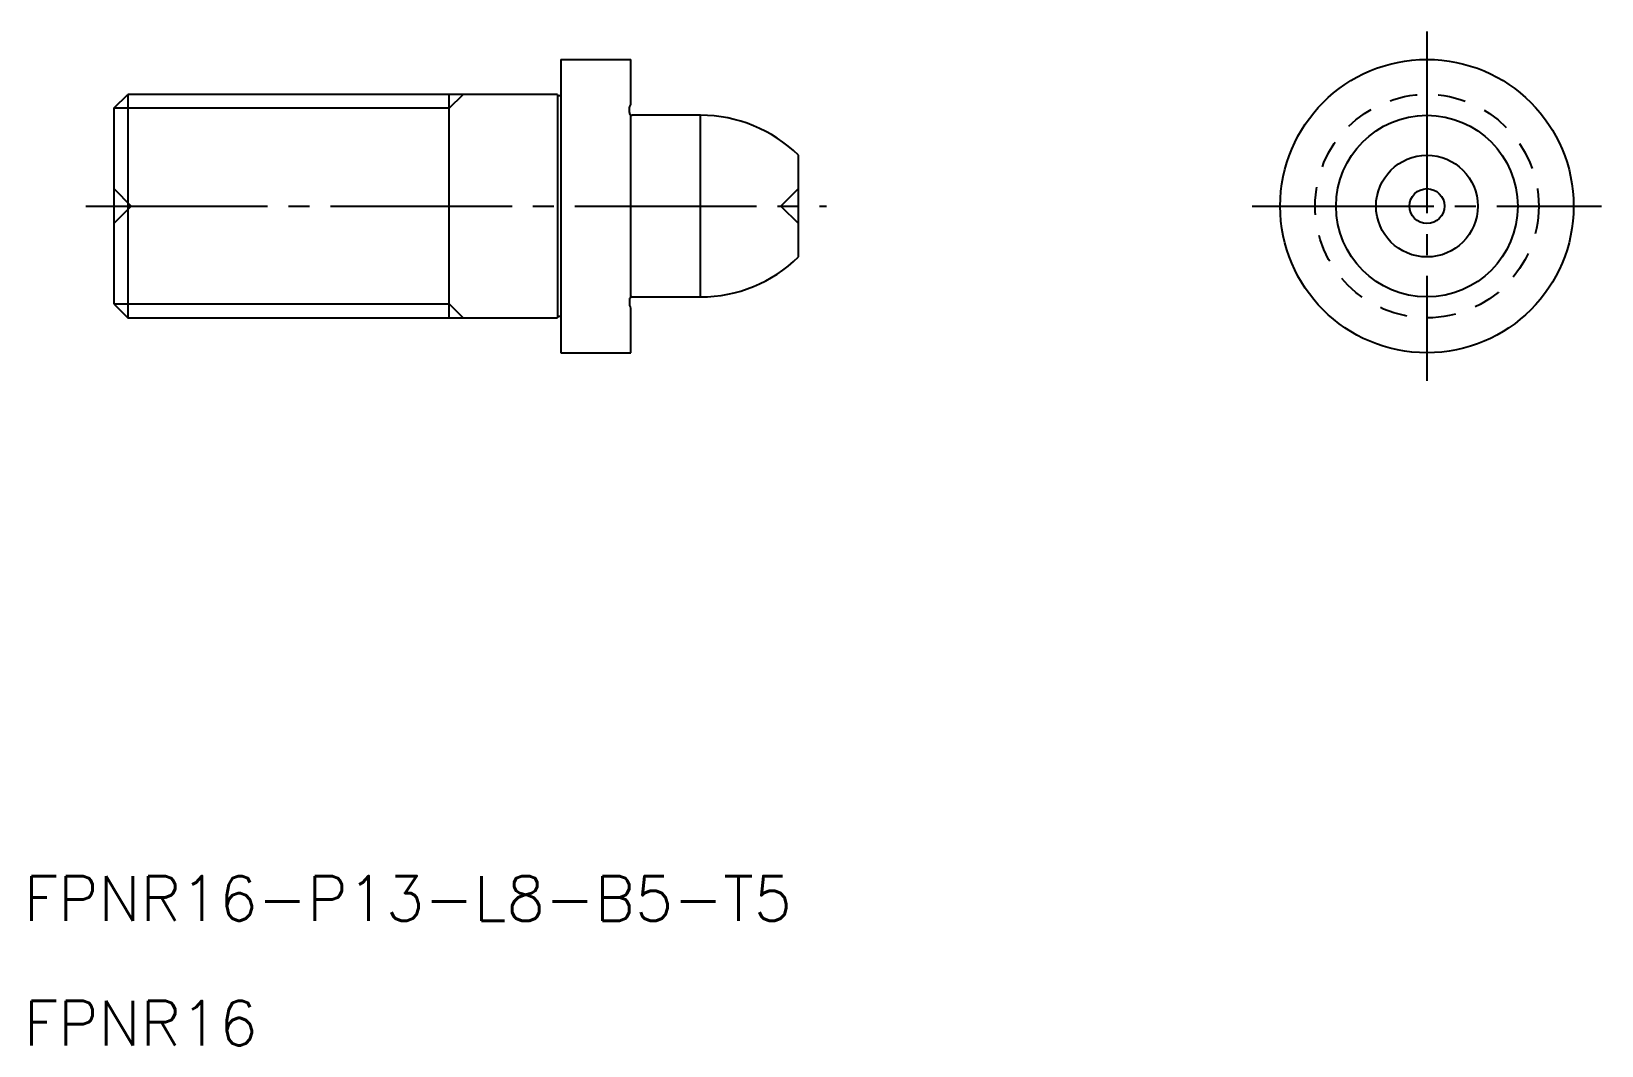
# Model space of a CAD drawing. Extents: x 37 to 149, y 112 to 185.
import ezdxf

# ---------------------------------------------------------------- set-up
doc = ezdxf.new("R2010")
doc.units = 0
doc.linetypes.add('CENTER', pattern=[17.5, 13, -1.5, 1.5, -1.5])
doc.linetypes.add('DASHED', pattern=[3.5, 2, -1.5])
doc.layers.get('0').update_dxf_attribs({"linetype": 'CONTINUOUS'})
doc.layers.add('CENTER', color=1, linetype='CENTER')
doc.styles.get("Standard").update_dxf_attribs({"font": 'txt.shx', "bigfont": '@extfont2.shx'})

msp = doc.modelspace()

# ---------------------------------------------------------------- linework, layer by layer
at = {"color": 7, "linetype": 'CONTINUOUS'}
for p, q in [((74.75, 182.88), (74.75, 161.88)), ((74.75, 182.88), (79.75, 182.88)), ((79.75, 179.63), (79.75, 182.88)), ((42.75, 179.38), (43.75, 180.38)), ((74.5, 180.38), (43.75, 180.38)), ((43.75, 180.38), (43.75, 164.38)), ((66.75, 164.38), (66.75, 180.38)), ((74.5, 180.38), (74.5, 164.38)), ((74.75, 180.28), (74.5, 180.28)), ((42.75, 179.38), (42.75, 165.38)), ((79.65, 179.08), (79.65, 179.46)), ((79.75, 165.88), (79.75, 178.88)), ((79.75, 165.88), (79.75, 178.88)), ((84.75, 178.88), (79.85, 178.88)), ((84.75, 165.88), (84.75, 178.88)), ((91.75, 168.74), (91.75, 176.03)), ((42.75, 165.38), (43.75, 164.38)), ((79.65, 165.68), (79.65, 165.31)), ((79.85, 165.88), (84.75, 165.88)), ((43.75, 164.38), (74.5, 164.38)), ((74.75, 164.48), (74.5, 164.48)), ((79.75, 161.88), (79.75, 165.13)), ((74.75, 161.88), (79.75, 161.88))]:
    msp.add_line(p, q, dxfattribs=at)
at = {"color": 3, "linetype": 'CONTINUOUS'}
for p, q in [((66.75, 179.38), (67.75, 180.38)), ((66.75, 179.38), (42.75, 179.38)), ((42.75, 165.38), (66.75, 165.38)), ((66.75, 165.38), (67.75, 164.38))]:
    msp.add_line(p, q, dxfattribs=at)
at = {"color": 3, "linetype": 'DASHED'}
for p, q in [((42.75, 173.63), (44, 172.38)), ((91.75, 173.63), (90.5, 172.38)), ((44, 172.38), (42.75, 171.13)), ((90.5, 172.38), (91.75, 171.13))]:
    msp.add_line(p, q, dxfattribs=at)
at = {"color": 7, "linetype": 'CONTINUOUS'}
for radius in [10.5, 6.5, 3.64, 1.25]:
    msp.add_circle((136.73, 172.38), radius, dxfattribs=at)
at = {"color": 3, "linetype": 'DASHED'}
msp.add_circle((136.73, 172.38), 8, dxfattribs=at)
at = {"color": 7, "linetype": 'CONTINUOUS'}
for centre, radius, start, end in [((79.85, 179.46), 0.2, 120, 180), ((79.85, 179.08), 0.2, 180, 270), ((84.75, 168.88), 10, 45.573, 90), ((84.75, 175.88), 10, 270, 314.427), ((79.85, 165.68), 0.2, 90, 180), ((79.85, 165.31), 0.2, 180, 240)]:
    msp.add_arc(centre, radius, start, end, dxfattribs=at)
at = {"layer": 'CENTER', "color": 1, "linetype": 'CENTER'}
for p, q in [((136.73, 184.88), (136.73, 159.88)), ((40.75, 172.38), (93.75, 172.38)), ((124.23, 172.38), (149.23, 172.38))]:
    msp.add_line(p, q, dxfattribs=at)

# ---------------------------------------------------------------- texts
at = {"color": 7, "linetype": 'CONTINUOUS'}
for s, p in [('FPNR16-P13-L8-B5-T5', (36.3, 121.23)), ('FPNR16', (36.3, 112.3))]:
    msp.add_text(s, height=3.2, dxfattribs=at).set_placement(p)

doc.saveas('drawing.dxf')
